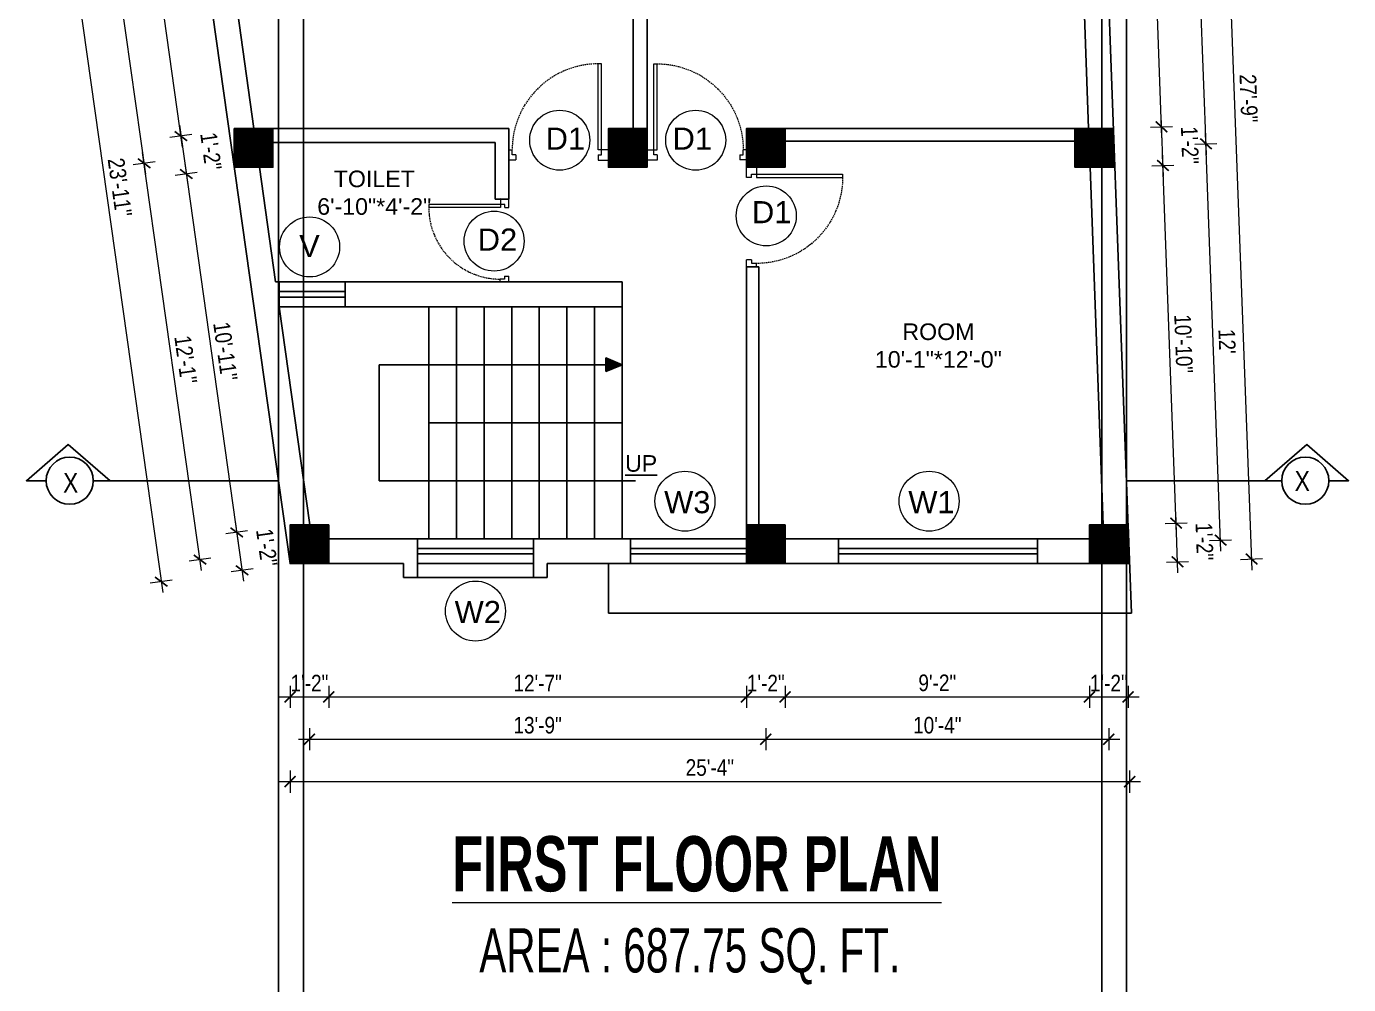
# Model space of a CAD drawing. Header units: inches. Extents: x -5142662 to -4941318, y -3361958 to -3160563.
# Drawn here: x -5002306.5 to -5001827.8, y -3262114.7 to -3261767.8 of the extents above; entities that cross this region are included whole.
import ezdxf

# ---------------------------------------------------------------- set-up
doc = ezdxf.new("R2010")
doc.units = ezdxf.units.IN
doc.header["$LTSCALE"] = 2
doc.header["$MEASUREMENT"] = 0
doc.header["$PDMODE"] = 34
doc.linetypes.add('HIDDEN', pattern=[0.375, 0.25, -0.125])
doc.layers.get('0').update_dxf_attribs({"linetype": 'CONTINUOUS'})
doc.layers.get('DEFPOINTS').update_dxf_attribs({"color": 141, "linetype": 'CONTINUOUS'})
doc.layers.add('A-Hatch', color=7, linetype='CONTINUOUS')
for name, color, linetype, lineweight in [('Annotate-Lite.w', 177, 'CONTINUOUS', 9), ('DIM 1-100', 4, 'CONTINUOUS', 13), ('Door-Window.w', 4, 'CONTINUOUS', 15), ('TEXT', 181, 'CONTINUOUS', 25), ('Text-100.w', 254, 'CONTINUOUS', 9)]:
    doc.layers.add(name, color=color, linetype=linetype, lineweight=lineweight)
doc.styles.add('ARAIL', font='ARIALN.TTF')
doc.styles.add('Arial', font='arial.ttf', dxfattribs={"width": 0.8, "height": 12})
doc.styles.add('arial.', font='arial.ttf')
doc.styles.add('gaurav', font='arial.ttf')
doc.styles.get("Standard").update_dxf_attribs({"font": 'ARIALN.TTF'})
doc.dimstyles.new('1 by 96', dxfattribs={"dimtxt": 6, "dimasz": 4, "dimexe": 4, "dimexo": 4, "dimgap": 2, "dimtad": 1, "dimdec": 0, "dimzin": 0, "dimdsep": 46, "dimlunit": 4, "dimtxsty": 'Standard', "dimblk": 'ARCHTICK', "dimcen": 0, "dimdle": 4, "dimadec": 0, "dimazin": 0, "dimtfac": 1, "dimtdec": 0, "dimtix": 1, "dimtofl": 0, "dimtmove": 1, "dimatfit": 3, "dimldrblk": 'ARCHTICK', "dimfxl": 4, "dimfxlon": 1, "dimtolj": 1, "dimtzin": 0, "dimlwd": -1, "dimlwe": -1, "dimarcsym": 0})

# ---------------------------------------------------------------- blocks, each defined once
blk = doc.blocks.new('3-0')
at = {"ltscale": 3}
for p, q in [((11063.05, 10097.68), (11065.97, 10099.9)), ((11065.25, 10097.81), (11066.71, 10098.92)), ((11065.97, 10099.9), (11066.71, 10098.92)), ((11063.05, 10097.68), (11064.53, 10095.73)), ((11065.99, 10096.84), (11064.53, 10095.73)), ((11065.99, 10096.84), (11065.25, 10097.81)), ((11085.5, 10074.13), (11110.32, 10092.96)), ((11086.24, 10073.15), (11111.05, 10091.97)), ((11111.05, 10091.97), (11110.32, 10092.96)), ((11084.04, 10073.02), (11082.57, 10071.91)), ((11082.57, 10071.91), (11084.79, 10068.98)), ((11084.04, 10073.02), (11084.78, 10072.04)), ((11084.78, 10072.04), (11086.24, 10073.15)), ((11084.79, 10068.98), (11087.72, 10071.2)), ((11086.24, 10073.15), (11085.5, 10074.13)), ((11087.72, 10071.2), (11086.24, 10073.15))]:
    blk.add_line(p, q, dxfattribs=at)
at = {"layer": 'Door-Window.w', "color": 9, "linetype": 'HIDDEN', "lineweight": 18}
blk.add_arc((11085.5, 10074.13), 31.16, 37.1906, 127.1465, dxfattribs=at)
blk = doc.blocks.new('_ArchTick')
at = {"color": 0, "linetype": 'ByBlock', "const_width": 0.15}
blk.add_lwpolyline([(-0.5, -0.5), (0.5, 0.5)], dxfattribs=at)
blk = doc.blocks.new('*D1599')
at = {"layer": 'DEFPOINTS', "color": 0, "ltscale": 0.5, "transparency": 16777216}
for p in [(-5002211.04, -3261962.28), (-5002197.04, -3261962.28), (-5002197.04, -3262010.57)]:
    blk.add_point(p, dxfattribs=at)
at = {"layer": 'DIM 1-100', "color": 0, "ltscale": 0.5, "transparency": 16777216}
for p, q in [((-5002211.04, -3262006.57), (-5002211.04, -3262014.57)), ((-5002197.04, -3262006.57), (-5002197.04, -3262014.57)), ((-5002215.04, -3262010.57), (-5002193.04, -3262010.57))]:
    blk.add_line(p, q, dxfattribs=at)
at = {"layer": 'DIM 1-100', "color": 0, "ltscale": 0.5, "transparency": 16777216, "xscale": 4, "yscale": 4, "zscale": 4, "rotation": 180}
blk.add_blockref('_ArchTick', (-5002211.04, -3262010.57), dxfattribs=at)
at = {"layer": 'DIM 1-100', "color": 0, "ltscale": 0.5, "transparency": 16777216, "xscale": 4, "yscale": 4, "zscale": 4}
blk.add_blockref('_ArchTick', (-5002197.04, -3262010.57), dxfattribs=at)
at = {"layer": 'DIM 1-100', "color": 0, "ltscale": 0.5, "transparency": 16777216, "insert": (-5002204.04, -3262005.56), "char_height": 6, "attachment_point": 5}
blk.add_mtext('\\A1;1\'-2"', dxfattribs=at)
blk = doc.blocks.new('*D1600')
at = {"layer": 'DEFPOINTS', "color": 0, "ltscale": 0.5, "transparency": 16777216}
for p in [(-5002197.04, -3261962.28), (-5002045.8, -3261962.28), (-5002045.8, -3262010.57)]:
    blk.add_point(p, dxfattribs=at)
at = {"layer": 'DIM 1-100', "color": 0, "ltscale": 0.5, "transparency": 16777216}
for p, q in [((-5002197.04, -3262006.57), (-5002197.04, -3262014.57)), ((-5002045.8, -3262006.57), (-5002045.8, -3262014.57)), ((-5002201.04, -3262010.57), (-5002041.8, -3262010.57))]:
    blk.add_line(p, q, dxfattribs=at)
at = {"layer": 'DIM 1-100', "color": 0, "ltscale": 0.5, "transparency": 16777216, "xscale": 4, "yscale": 4, "zscale": 4, "rotation": 180}
blk.add_blockref('_ArchTick', (-5002197.04, -3262010.57), dxfattribs=at)
at = {"layer": 'DIM 1-100', "color": 0, "ltscale": 0.5, "transparency": 16777216, "xscale": 4, "yscale": 4, "zscale": 4}
blk.add_blockref('_ArchTick', (-5002045.8, -3262010.57), dxfattribs=at)
at = {"layer": 'DIM 1-100', "color": 0, "ltscale": 0.5, "transparency": 16777216, "insert": (-5002121.42, -3262005.56), "char_height": 6, "attachment_point": 5}
blk.add_mtext('\\A1;12\'-7"', dxfattribs=at)
blk = doc.blocks.new('*D1601')
at = {"layer": 'DEFPOINTS', "color": 0, "ltscale": 0.5, "transparency": 16777216}
for p in [(-5002045.8, -3261962.28), (-5002031.8, -3261962.28), (-5002031.8, -3262010.57)]:
    blk.add_point(p, dxfattribs=at)
at = {"layer": 'DIM 1-100', "color": 0, "ltscale": 0.5, "transparency": 16777216}
for p, q in [((-5002045.8, -3262006.57), (-5002045.8, -3262014.57)), ((-5002031.8, -3262006.57), (-5002031.8, -3262014.57)), ((-5002049.8, -3262010.57), (-5002027.8, -3262010.57))]:
    blk.add_line(p, q, dxfattribs=at)
at = {"layer": 'DIM 1-100', "color": 0, "ltscale": 0.5, "transparency": 16777216, "xscale": 4, "yscale": 4, "zscale": 4, "rotation": 180}
blk.add_blockref('_ArchTick', (-5002045.8, -3262010.57), dxfattribs=at)
at = {"layer": 'DIM 1-100', "color": 0, "ltscale": 0.5, "transparency": 16777216, "xscale": 4, "yscale": 4, "zscale": 4}
blk.add_blockref('_ArchTick', (-5002031.8, -3262010.57), dxfattribs=at)
at = {"layer": 'DIM 1-100', "color": 0, "ltscale": 0.5, "transparency": 16777216, "insert": (-5002038.8, -3262005.56), "char_height": 6, "attachment_point": 5}
blk.add_mtext('\\A1;1\'-2"', dxfattribs=at)
blk = doc.blocks.new('*D1602')
at = {"layer": 'DEFPOINTS', "color": 0, "ltscale": 0.5, "transparency": 16777216}
for p in [(-5002031.8, -3261962.28), (-5001921.57, -3261962.28), (-5001921.57, -3262010.57)]:
    blk.add_point(p, dxfattribs=at)
at = {"layer": 'DIM 1-100', "color": 0, "ltscale": 0.5, "transparency": 16777216}
for p, q in [((-5002031.8, -3262006.57), (-5002031.8, -3262014.57)), ((-5001921.57, -3262006.57), (-5001921.57, -3262014.57)), ((-5002035.8, -3262010.57), (-5001917.57, -3262010.57))]:
    blk.add_line(p, q, dxfattribs=at)
at = {"layer": 'DIM 1-100', "color": 0, "ltscale": 0.5, "transparency": 16777216, "xscale": 4, "yscale": 4, "zscale": 4, "rotation": 180}
blk.add_blockref('_ArchTick', (-5002031.8, -3262010.57), dxfattribs=at)
at = {"layer": 'DIM 1-100', "color": 0, "ltscale": 0.5, "transparency": 16777216, "xscale": 4, "yscale": 4, "zscale": 4}
blk.add_blockref('_ArchTick', (-5001921.57, -3262010.57), dxfattribs=at)
at = {"layer": 'DIM 1-100', "color": 0, "ltscale": 0.5, "transparency": 16777216, "insert": (-5001976.69, -3262005.51), "char_height": 6, "attachment_point": 5}
blk.add_mtext('\\A1;9\'-2"', dxfattribs=at)
blk = doc.blocks.new('*D1603')
at = {"layer": 'DEFPOINTS', "color": 0, "ltscale": 0.5, "transparency": 16777216}
for p in [(-5001921.57, -3261962.28), (-5001907.57, -3261962.28), (-5001907.57, -3262010.57)]:
    blk.add_point(p, dxfattribs=at)
at = {"layer": 'DIM 1-100', "color": 0, "ltscale": 0.5, "transparency": 16777216}
for p, q in [((-5001921.57, -3262006.57), (-5001921.57, -3262014.57)), ((-5001907.57, -3262006.57), (-5001907.57, -3262014.57)), ((-5001925.57, -3262010.57), (-5001903.57, -3262010.57))]:
    blk.add_line(p, q, dxfattribs=at)
at = {"layer": 'DIM 1-100', "color": 0, "ltscale": 0.5, "transparency": 16777216, "xscale": 4, "yscale": 4, "zscale": 4, "rotation": 180}
blk.add_blockref('_ArchTick', (-5001921.57, -3262010.57), dxfattribs=at)
at = {"layer": 'DIM 1-100', "color": 0, "ltscale": 0.5, "transparency": 16777216, "xscale": 4, "yscale": 4, "zscale": 4}
blk.add_blockref('_ArchTick', (-5001907.57, -3262010.57), dxfattribs=at)
at = {"layer": 'DIM 1-100', "color": 0, "ltscale": 0.5, "transparency": 16777216, "insert": (-5001914.57, -3262005.56), "char_height": 6, "attachment_point": 5}
blk.add_mtext('\\A1;1\'-2"', dxfattribs=at)
blk = doc.blocks.new('*D1534')
at = {"layer": 'DEFPOINTS', "color": 0, "ltscale": 0.5, "transparency": 16777216}
for p in [(-5002266.51, -3261694.49), (-5002249.11, -3261692.04), (-5002231.25, -3261804.78)]:
    blk.add_point(p, dxfattribs=at)
at = {"layer": 'DIM 1-100', "color": 0, "ltscale": 0.5, "transparency": 16777216}
for p, q in [((-5002250.03, -3261811.46), (-5002267.06, -3261690.53)), ((-5002262.54, -3261693.93), (-5002270.47, -3261695.05)), ((-5002246.62, -3261806.94), (-5002254.55, -3261808.06))]:
    blk.add_line(p, q, dxfattribs=at)
at = {"layer": 'DIM 1-100', "color": 0, "ltscale": 0.5, "transparency": 16777216, "xscale": 4, "yscale": 4, "zscale": 4}
for p, rotation in [((-5002266.51, -3261694.49), 98.01894551890366), ((-5002250.58, -3261807.5), 278.0189455189036)]:
    blk.add_blockref('_ArchTick', p, dxfattribs=dict(at, rotation=rotation))
at = {"layer": 'DIM 1-100', "color": 0, "ltscale": 0.5, "transparency": 16777216, "insert": (-5002253.53, -3261750.29), "char_height": 6, "attachment_point": 5, "rotation": 278.0189}
blk.add_mtext('\\A1;9\'-6"', dxfattribs=at)
blk = doc.blocks.new('*D1536')
at = {"layer": 'DEFPOINTS', "color": 0, "ltscale": 0.5, "transparency": 16777216}
for p in [(-5002231.25, -3261804.78), (-5002231.25, -3261818.78), (-5002248.65, -3261821.23)]:
    blk.add_point(p, dxfattribs=at)
at = {"layer": 'DIM 1-100', "color": 0, "ltscale": 0.5, "transparency": 16777216}
for p, q in [((-5002251.14, -3261803.54), (-5002248.09, -3261825.19)), ((-5002246.62, -3261806.94), (-5002254.55, -3261808.06)), ((-5002244.69, -3261820.67), (-5002252.61, -3261821.79))]:
    blk.add_line(p, q, dxfattribs=at)
at = {"layer": 'DIM 1-100', "color": 0, "ltscale": 0.5, "transparency": 16777216, "xscale": 4, "yscale": 4, "zscale": 4}
for p, rotation in [((-5002250.58, -3261807.5), 98.01894551890366), ((-5002248.65, -3261821.23), 278.0189455189036)]:
    blk.add_blockref('_ArchTick', p, dxfattribs=dict(at, rotation=rotation))
at = {"layer": 'DIM 1-100', "color": 0, "ltscale": 0.5, "transparency": 16777216, "insert": (-5002239.69, -3261812.97), "char_height": 6, "attachment_point": 5, "rotation": 278.0189}
blk.add_mtext('\\A1;1\'-2"', dxfattribs=at)
blk = doc.blocks.new('*D1537')
at = {"layer": 'DEFPOINTS', "color": 0, "ltscale": 0.5, "transparency": 16777216}
for p in [(-5002231.25, -3261818.78), (-5002211.04, -3261948.28), (-5002230.37, -3261951)]:
    blk.add_point(p, dxfattribs=at)
at = {"layer": 'DIM 1-100', "color": 0, "ltscale": 0.5, "transparency": 16777216}
for p, q in [((-5002244.69, -3261820.67), (-5002252.61, -3261821.79)), ((-5002249.21, -3261817.27), (-5002229.81, -3261954.96)), ((-5002226.41, -3261950.44), (-5002234.33, -3261951.56))]:
    blk.add_line(p, q, dxfattribs=at)
at = {"layer": 'DIM 1-100', "color": 0, "ltscale": 0.5, "transparency": 16777216, "xscale": 4, "yscale": 4, "zscale": 4}
for p, rotation in [((-5002248.65, -3261821.23), 98.01894551890366), ((-5002230.37, -3261951), 278.0189455189036)]:
    blk.add_blockref('_ArchTick', p, dxfattribs=dict(at, rotation=rotation))
at = {"layer": 'DIM 1-100', "color": 0, "ltscale": 0.5, "transparency": 16777216, "insert": (-5002234.5, -3261885.41), "char_height": 6, "attachment_point": 5, "rotation": 278.0189}
blk.add_mtext('\\A1;10\'-11"', dxfattribs=at)
blk = doc.blocks.new('*D1538')
at = {"layer": 'DEFPOINTS', "color": 0, "ltscale": 0.5, "transparency": 16777216}
for p in [(-5002211.04, -3261948.28), (-5002211.04, -3261962.28), (-5002228.43, -3261964.73)]:
    blk.add_point(p, dxfattribs=at)
at = {"layer": 'DIM 1-100', "color": 0, "ltscale": 0.5, "transparency": 16777216}
for p, q in [((-5002230.93, -3261947.04), (-5002227.88, -3261968.69)), ((-5002226.41, -3261950.44), (-5002234.33, -3261951.56)), ((-5002224.47, -3261964.17), (-5002232.4, -3261965.29))]:
    blk.add_line(p, q, dxfattribs=at)
at = {"layer": 'DIM 1-100', "color": 0, "ltscale": 0.5, "transparency": 16777216, "xscale": 4, "yscale": 4, "zscale": 4}
for p, rotation in [((-5002230.37, -3261951), 98.01894551890366), ((-5002228.43, -3261964.73), 278.0189455189036)]:
    blk.add_blockref('_ArchTick', p, dxfattribs=dict(at, rotation=rotation))
at = {"layer": 'DIM 1-100', "color": 0, "ltscale": 0.5, "transparency": 16777216, "insert": (-5002219.47, -3261956.47), "char_height": 6, "attachment_point": 5, "rotation": 278.0189}
blk.add_mtext('\\A1;1\'-2"', dxfattribs=at)
blk = doc.blocks.new('*D1539')
at = {"layer": 'DEFPOINTS', "color": 0, "ltscale": 0.5, "transparency": 16777216}
for p in [(-5002224.25, -3261811.78), (-5002263.88, -3261817.36), (-5002204.04, -3261955.28)]:
    blk.add_point(p, dxfattribs=at)
at = {"layer": 'DIM 1-100', "color": 0, "ltscale": 0.5, "transparency": 16777216}
for p, q in [((-5002243.11, -3261964.82), (-5002264.44, -3261813.4)), ((-5002259.92, -3261816.8), (-5002267.84, -3261817.92)), ((-5002239.7, -3261960.3), (-5002247.63, -3261961.42))]:
    blk.add_line(p, q, dxfattribs=at)
at = {"layer": 'DIM 1-100', "color": 0, "ltscale": 0.5, "transparency": 16777216, "xscale": 4, "yscale": 4, "zscale": 4}
for p, rotation in [((-5002263.88, -3261817.36), 98.01894551876403), ((-5002243.66, -3261960.86), 278.018945518764)]:
    blk.add_blockref('_ArchTick', p, dxfattribs=dict(at, rotation=rotation))
at = {"layer": 'DIM 1-100', "color": 0, "ltscale": 0.5, "transparency": 16777216, "insert": (-5002248.81, -3261888.41), "char_height": 6, "attachment_point": 5, "rotation": 278.0189}
blk.add_mtext('\\A1;12\'-1"', dxfattribs=at)
blk = doc.blocks.new('*D1540')
at = {"layer": 'DEFPOINTS', "color": 0, "ltscale": 0.5, "transparency": 16777216}
for p in [(-5002242.11, -3261685.04), (-5002281.74, -3261690.62), (-5002224.25, -3261811.78)]:
    blk.add_point(p, dxfattribs=at)
at = {"layer": 'DIM 1-100', "color": 0, "ltscale": 0.5, "transparency": 16777216}
for p, q in [((-5002263.32, -3261821.32), (-5002282.29, -3261686.66)), ((-5002277.77, -3261690.06), (-5002285.7, -3261691.18)), ((-5002259.92, -3261816.8), (-5002267.84, -3261817.92))]:
    blk.add_line(p, q, dxfattribs=at)
at = {"layer": 'DIM 1-100', "color": 0, "ltscale": 0.5, "transparency": 16777216, "xscale": 4, "yscale": 4, "zscale": 4}
for p, rotation in [((-5002281.74, -3261690.62), 98.01894551877214), ((-5002263.88, -3261817.36), 278.0189455187721)]:
    blk.add_blockref('_ArchTick', p, dxfattribs=dict(at, rotation=rotation))
at = {"layer": 'DIM 1-100', "color": 0, "ltscale": 0.5, "transparency": 16777216, "insert": (-5002267.79, -3261753.28), "char_height": 6, "attachment_point": 5, "rotation": 278.0189}
blk.add_mtext('\\A1;10\'-8"', dxfattribs=at)
blk = doc.blocks.new('*D1541')
at = {"layer": 'DEFPOINTS', "color": 0, "ltscale": 0.5, "transparency": 16777216}
for p in [(-5002251.08, -3261678.04), (-5002211.04, -3261962.28), (-5002257.71, -3261968.85)]:
    blk.add_point(p, dxfattribs=at)
at = {"layer": 'DIM 1-100', "color": 0, "ltscale": 0.5, "transparency": 16777216}
for p, q in [((-5002298.31, -3261680.65), (-5002257.15, -3261972.82)), ((-5002293.79, -3261684.05), (-5002301.71, -3261685.17)), ((-5002253.75, -3261968.3), (-5002261.67, -3261969.41))]:
    blk.add_line(p, q, dxfattribs=at)
at = {"layer": 'DIM 1-100', "color": 0, "ltscale": 0.5, "transparency": 16777216, "xscale": 4, "yscale": 4, "zscale": 4}
for p, rotation in [((-5002297.75, -3261684.61), 98.01894551889016), ((-5002257.71, -3261968.85), 278.0189455188902)]:
    blk.add_blockref('_ArchTick', p, dxfattribs=dict(at, rotation=rotation))
at = {"layer": 'DIM 1-100', "color": 0, "ltscale": 0.5, "transparency": 16777216, "insert": (-5002272.72, -3261826.03), "char_height": 6, "attachment_point": 5, "rotation": 278.0189}
blk.add_mtext('\\A1;23\'-11"', dxfattribs=at)
blk = doc.blocks.new('*D1542')
at = {"layer": 'DEFPOINTS', "color": 0, "ltscale": 0.5, "transparency": 16777216}
for p in [(-5002204.04, -3261955.28), (-5002038.8, -3261955.28), (-5002038.8, -3262025.91)]:
    blk.add_point(p, dxfattribs=at)
at = {"layer": 'DIM 1-100', "color": 0, "ltscale": 0.5, "transparency": 16777216}
for p, q in [((-5002204.04, -3262021.91), (-5002204.04, -3262029.91)), ((-5002038.8, -3262021.91), (-5002038.8, -3262029.91)), ((-5002208.04, -3262025.91), (-5002034.8, -3262025.91))]:
    blk.add_line(p, q, dxfattribs=at)
at = {"layer": 'DIM 1-100', "color": 0, "ltscale": 0.5, "transparency": 16777216, "xscale": 4, "yscale": 4, "zscale": 4, "rotation": 180}
blk.add_blockref('_ArchTick', (-5002204.04, -3262025.91), dxfattribs=at)
at = {"layer": 'DIM 1-100', "color": 0, "ltscale": 0.5, "transparency": 16777216, "xscale": 4, "yscale": 4, "zscale": 4}
blk.add_blockref('_ArchTick', (-5002038.8, -3262025.91), dxfattribs=at)
at = {"layer": 'DIM 1-100', "color": 0, "ltscale": 0.5, "transparency": 16777216, "insert": (-5002121.42, -3262020.85), "char_height": 6, "attachment_point": 5}
blk.add_mtext('\\A1;13\'-9"', dxfattribs=at)
blk = doc.blocks.new('*D1543')
at = {"layer": 'DEFPOINTS', "color": 0, "ltscale": 0.5, "transparency": 16777216}
for p in [(-5002038.8, -3261955.28), (-5001914.57, -3261955.3), (-5001914.57, -3262025.91)]:
    blk.add_point(p, dxfattribs=at)
at = {"layer": 'DIM 1-100', "color": 0, "ltscale": 0.5, "transparency": 16777216}
for p, q in [((-5002038.8, -3262021.91), (-5002038.8, -3262029.91)), ((-5001914.57, -3262021.91), (-5001914.57, -3262029.91)), ((-5002042.8, -3262025.91), (-5001910.57, -3262025.91))]:
    blk.add_line(p, q, dxfattribs=at)
at = {"layer": 'DIM 1-100', "color": 0, "ltscale": 0.5, "transparency": 16777216, "xscale": 4, "yscale": 4, "zscale": 4, "rotation": 180}
blk.add_blockref('_ArchTick', (-5002038.8, -3262025.91), dxfattribs=at)
at = {"layer": 'DIM 1-100', "color": 0, "ltscale": 0.5, "transparency": 16777216, "xscale": 4, "yscale": 4, "zscale": 4}
blk.add_blockref('_ArchTick', (-5001914.57, -3262025.91), dxfattribs=at)
at = {"layer": 'DIM 1-100', "color": 0, "ltscale": 0.5, "transparency": 16777216, "insert": (-5001976.69, -3262020.85), "char_height": 6, "attachment_point": 5}
blk.add_mtext('\\A1;10\'-4"', dxfattribs=at)
blk = doc.blocks.new('*D1544')
at = {"layer": 'DEFPOINTS', "color": 0, "ltscale": 0.5, "transparency": 16777216}
for p in [(-5002211.04, -3261962.28), (-5001907.06, -3261962.28), (-5001907.06, -3262041.25)]:
    blk.add_point(p, dxfattribs=at)
at = {"layer": 'DIM 1-100', "color": 0, "ltscale": 0.5, "transparency": 16777216}
for p, q in [((-5002215.04, -3262041.25), (-5001903.06, -3262041.25)), ((-5002211.04, -3262037.25), (-5002211.04, -3262045.25)), ((-5001907.06, -3262037.25), (-5001907.06, -3262045.25))]:
    blk.add_line(p, q, dxfattribs=at)
at = {"layer": 'DIM 1-100', "color": 0, "ltscale": 0.5, "transparency": 16777216, "xscale": 4, "yscale": 4, "zscale": 4, "rotation": 180}
blk.add_blockref('_ArchTick', (-5002211.04, -3262041.25), dxfattribs=at)
at = {"layer": 'DIM 1-100', "color": 0, "ltscale": 0.5, "transparency": 16777216, "xscale": 4, "yscale": 4, "zscale": 4}
blk.add_blockref('_ArchTick', (-5001907.06, -3262041.25), dxfattribs=at)
at = {"layer": 'DIM 1-100', "color": 0, "ltscale": 0.5, "transparency": 16777216, "insert": (-5002059.05, -3262036.18), "char_height": 6, "attachment_point": 5}
blk.add_mtext('\\A1;25\'-4"', dxfattribs=at)
blk = doc.blocks.new('*D1545')
at = {"layer": 'DEFPOINTS', "color": 0, "ltscale": 0.5, "transparency": 16777216}
for p in [(-5001907.57, -3261948.28), (-5001890.2, -3261947.64), (-5001907.06, -3261962.28)]:
    blk.add_point(p, dxfattribs=at)
at = {"layer": 'DIM 1-100', "color": 0, "ltscale": 0.5, "transparency": 16777216}
for p, q in [((-5001889.54, -3261965.64), (-5001890.35, -3261943.64)), ((-5001894.2, -3261947.79), (-5001886.21, -3261947.49)), ((-5001893.68, -3261961.79), (-5001885.69, -3261961.49))]:
    blk.add_line(p, q, dxfattribs=at)
at = {"layer": 'DIM 1-100', "color": 0, "ltscale": 0.5, "transparency": 16777216, "xscale": 4, "yscale": 4, "zscale": 4}
for p, rotation in [((-5001890.2, -3261947.64), 92.11435361987118), ((-5001889.69, -3261961.64), 272.1143536198712)]:
    blk.add_blockref('_ArchTick', p, dxfattribs=dict(at, rotation=rotation))
at = {"layer": 'DIM 1-100', "color": 0, "ltscale": 0.5, "transparency": 16777216, "insert": (-5001879.93, -3261954.27), "char_height": 6, "attachment_point": 5, "rotation": 272.1144}
blk.add_mtext('\\A1;1\'-2"', dxfattribs=at)
blk = doc.blocks.new('*D1546')
at = {"layer": 'DEFPOINTS', "color": 0, "ltscale": 0.5, "transparency": 16777216}
for p in [(-5001912.87, -3261818.78), (-5001894.99, -3261818.12), (-5001907.57, -3261948.28)]:
    blk.add_point(p, dxfattribs=at)
at = {"layer": 'DIM 1-100', "color": 0, "ltscale": 0.5, "transparency": 16777216}
for p, q in [((-5001890.06, -3261951.64), (-5001895.13, -3261814.12)), ((-5001898.98, -3261818.27), (-5001890.99, -3261817.97)), ((-5001894.2, -3261947.79), (-5001886.21, -3261947.49))]:
    blk.add_line(p, q, dxfattribs=at)
at = {"layer": 'DIM 1-100', "color": 0, "ltscale": 0.5, "transparency": 16777216, "xscale": 4, "yscale": 4, "zscale": 4}
for p, rotation in [((-5001894.99, -3261818.12), 92.11435361988038), ((-5001890.2, -3261947.64), 272.1143536198803)]:
    blk.add_blockref('_ArchTick', p, dxfattribs=dict(at, rotation=rotation))
at = {"layer": 'DIM 1-100', "color": 0, "ltscale": 0.5, "transparency": 16777216, "insert": (-5001887.54, -3261882.69), "char_height": 6, "attachment_point": 5, "rotation": 272.1144}
blk.add_mtext('\\A1;10\'-10"', dxfattribs=at)
blk = doc.blocks.new('*D1547')
at = {"layer": 'DEFPOINTS', "color": 0, "ltscale": 0.5, "transparency": 16777216}
for p in [(-5001912.87, -3261804.78), (-5001895.5, -3261804.14), (-5001912.87, -3261818.78)]:
    blk.add_point(p, dxfattribs=at)
at = {"layer": 'DIM 1-100', "color": 0, "ltscale": 0.5, "transparency": 16777216}
for p, q in [((-5001894.84, -3261822.12), (-5001895.65, -3261800.14)), ((-5001899.5, -3261804.29), (-5001891.51, -3261803.99)), ((-5001898.98, -3261818.27), (-5001890.99, -3261817.97))]:
    blk.add_line(p, q, dxfattribs=at)
at = {"layer": 'DIM 1-100', "color": 0, "ltscale": 0.5, "transparency": 16777216, "xscale": 4, "yscale": 4, "zscale": 4}
for p, rotation in [((-5001895.5, -3261804.14), 92.11435361988038), ((-5001894.99, -3261818.12), 272.1143536198803)]:
    blk.add_blockref('_ArchTick', p, dxfattribs=dict(at, rotation=rotation))
at = {"layer": 'DIM 1-100', "color": 0, "ltscale": 0.5, "transparency": 16777216, "insert": (-5001885.23, -3261810.76), "char_height": 6, "attachment_point": 5, "rotation": 272.1144}
blk.add_mtext('\\A1;1\'-2"', dxfattribs=at)
blk = doc.blocks.new('*D1548')
at = {"layer": 'DEFPOINTS', "color": 0, "ltscale": 0.5, "transparency": 16777216}
for p in [(-5001919.36, -3261645.1), (-5001901.4, -3261644.43), (-5001912.87, -3261804.78)]:
    blk.add_point(p, dxfattribs=at)
at = {"layer": 'DIM 1-100', "color": 0, "ltscale": 0.5, "transparency": 16777216}
for p, q in [((-5001895.35, -3261808.14), (-5001901.55, -3261640.44)), ((-5001905.4, -3261644.58), (-5001897.4, -3261644.29)), ((-5001899.5, -3261804.29), (-5001891.51, -3261803.99))]:
    blk.add_line(p, q, dxfattribs=at)
at = {"layer": 'DIM 1-100', "color": 0, "ltscale": 0.5, "transparency": 16777216, "xscale": 4, "yscale": 4, "zscale": 4}
for p, rotation in [((-5001901.4, -3261644.43), 92.11435361988038), ((-5001895.5, -3261804.14), 272.1143536198803)]:
    blk.add_blockref('_ArchTick', p, dxfattribs=dict(at, rotation=rotation))
at = {"layer": 'DIM 1-100', "color": 0, "ltscale": 0.5, "transparency": 16777216, "insert": (-5001893.39, -3261724.1), "char_height": 6, "attachment_point": 5, "rotation": 272.1144}
blk.add_mtext('\\A1;13\'-4"', dxfattribs=at)
blk = doc.blocks.new('*D1550')
at = {"layer": 'DEFPOINTS', "color": 0, "ltscale": 0.5, "transparency": 16777216}
for p in [(-5001879.4, -3261810.29), (-5001919.87, -3261811.78), (-5001914.57, -3261955.28)]:
    blk.add_point(p, dxfattribs=at)
at = {"layer": 'DIM 1-100', "color": 0, "ltscale": 0.5, "transparency": 16777216}
for p, q in [((-5001873.96, -3261957.78), (-5001879.55, -3261806.29)), ((-5001883.4, -3261810.43), (-5001875.41, -3261810.14)), ((-5001878.1, -3261953.93), (-5001870.11, -3261953.64))]:
    blk.add_line(p, q, dxfattribs=at)
at = {"layer": 'DIM 1-100', "color": 0, "ltscale": 0.5, "transparency": 16777216, "xscale": 4, "yscale": 4, "zscale": 4}
for p, rotation in [((-5001879.4, -3261810.29), 92.11435361966569), ((-5001874.1, -3261953.79), 272.1143536196657)]:
    blk.add_blockref('_ArchTick', p, dxfattribs=dict(at, rotation=rotation))
at = {"layer": 'DIM 1-100', "color": 0, "ltscale": 0.5, "transparency": 16777216, "insert": (-5001871.74, -3261881.85), "char_height": 6, "attachment_point": 5, "rotation": 272.1144}
blk.add_mtext("\\A1;12'", dxfattribs=at)
blk = doc.blocks.new('*D1551')
at = {"layer": 'DEFPOINTS', "color": 0, "ltscale": 0.5, "transparency": 16777216}
for p in [(-5001926.36, -3261638.1), (-5001885.82, -3261636.6), (-5001919.87, -3261811.78)]:
    blk.add_point(p, dxfattribs=at)
at = {"layer": 'DIM 1-100', "color": 0, "ltscale": 0.5, "transparency": 16777216}
for p, q in [((-5001879.26, -3261814.28), (-5001885.96, -3261632.6)), ((-5001889.81, -3261636.75), (-5001881.82, -3261636.45)), ((-5001883.4, -3261810.43), (-5001875.41, -3261810.14))]:
    blk.add_line(p, q, dxfattribs=at)
at = {"layer": 'DIM 1-100', "color": 0, "ltscale": 0.5, "transparency": 16777216, "xscale": 4, "yscale": 4, "zscale": 4}
for p, rotation in [((-5001885.82, -3261636.6), 92.11435361967179), ((-5001879.4, -3261810.29), 272.1143536196718)]:
    blk.add_blockref('_ArchTick', p, dxfattribs=dict(at, rotation=rotation))
at = {"layer": 'DIM 1-100', "color": 0, "ltscale": 0.5, "transparency": 16777216, "insert": (-5001877.55, -3261723.26), "char_height": 6, "attachment_point": 5, "rotation": 272.1144}
blk.add_mtext('\\A1;14\'-6"', dxfattribs=at)
blk = doc.blocks.new('*D1552')
at = {"layer": 'DEFPOINTS', "color": 0, "ltscale": 0.5, "transparency": 16777216}
for p in [(-5001919.36, -3261629.03), (-5001875.18, -3261627.4), (-5001907.06, -3261962.28)]:
    blk.add_point(p, dxfattribs=at)
at = {"layer": 'DIM 1-100', "color": 0, "ltscale": 0.5, "transparency": 16777216}
for p, q in [((-5001862.73, -3261964.65), (-5001875.33, -3261623.4)), ((-5001879.18, -3261627.55), (-5001871.19, -3261627.25)), ((-5001866.88, -3261960.8), (-5001858.88, -3261960.5))]:
    blk.add_line(p, q, dxfattribs=at)
at = {"layer": 'DIM 1-100', "color": 0, "ltscale": 0.5, "transparency": 16777216, "xscale": 4, "yscale": 4, "zscale": 4}
for p, rotation in [((-5001875.18, -3261627.4), 92.11435361988767), ((-5001862.88, -3261960.65), 272.1143536198877)]:
    blk.add_blockref('_ArchTick', p, dxfattribs=dict(at, rotation=rotation))
at = {"layer": 'DIM 1-100', "color": 0, "ltscale": 0.5, "transparency": 16777216, "insert": (-5001863.97, -3261793.84), "char_height": 6, "attachment_point": 5, "rotation": 272.1144}
blk.add_mtext('\\A1;27\'-9"', dxfattribs=at)

msp = doc.modelspace()

# ---------------------------------------------------------------- hatches: boundary and pattern name
at = {"layer": 'A-Hatch', "ltscale": 0.5}
h = msp.add_hatch(dxfattribs=at)
h.set_pattern_fill('ANSI31', color=256)
h.set_pattern_definition([(45, (89201.46079, -3399.30867), (-0.0883883476483, 0.0883883476483), [])])
h.paths.add_polyline_path([(-5002217.25, -3261804.78), (-5002231.25, -3261804.78), (-5002231.25, -3261818.78), (-5002217.25, -3261818.78)])
h = msp.add_hatch(dxfattribs=at)
h.set_pattern_fill('ANSI31', color=256)
h.set_pattern_definition([(45, (89336.91249, -3399.30867), (-0.0883883476483, 0.0883883476483), [])])
h.paths.add_polyline_path([(-5002081.8, -3261804.78), (-5002095.8, -3261804.78), (-5002095.8, -3261818.78), (-5002081.8, -3261818.78)])
h = msp.add_hatch(dxfattribs=at)
h.set_pattern_fill('ANSI31', color=256)
h.set_pattern_definition([(45, (89386.91249, -3399.30867), (-0.0883883476483, 0.0883883476483), [])])
h.paths.add_polyline_path([(-5002031.8, -3261804.78), (-5002045.8, -3261804.78), (-5002045.8, -3261818.78), (-5002031.8, -3261818.78)])
h = msp.add_hatch(dxfattribs=at)
h.set_pattern_fill('ANSI31', color=256)
h.set_pattern_definition([(45, (89505.84206, -3399.30867), (-0.0883883476483, 0.0883883476483), [])])
h.paths.add_polyline_path([(-5001912.87, -3261804.78), (-5001926.87, -3261804.78), (-5001926.87, -3261818.78), (-5001912.87, -3261818.78)])
h = msp.add_hatch(dxfattribs=at)
h.set_pattern_fill('ANSI31', color=256)
h.set_pattern_definition([(45, (89163.73709, -3112.05004), (-0.0883883476483, 0.0883883476483), [])])
h.paths.add_polyline_path([(-5002096.72, -3261887.77), (-5002096.72, -3261892.79), (-5002090.8, -3261890.28)])
h = msp.add_hatch(dxfattribs=at)
h.set_pattern_fill('ANSI31', color=256)
h.set_pattern_definition([(45, (89221.67679, -3542.80867), (-0.0883883476483, 0.0883883476483), [])])
h.paths.add_polyline_path([(-5002197.04, -3261948.28), (-5002211.04, -3261948.28), (-5002211.04, -3261962.28), (-5002197.04, -3261962.28)])
h = msp.add_hatch(dxfattribs=at)
h.set_pattern_fill('ANSI31', color=256)
h.set_pattern_definition([(45, (89386.91249, -3542.80867), (-0.0883883476483, 0.0883883476483), [])])
h.paths.add_polyline_path([(-5002031.8, -3261948.28), (-5002045.8, -3261948.28), (-5002045.8, -3261962.28), (-5002031.8, -3261962.28)])
h = msp.add_hatch(dxfattribs=at)
h.set_pattern_fill('ANSI31', color=256)
h.set_pattern_definition([(45, (89511.14067, -3542.82772), (-0.0883883476483, 0.0883883476483), [])])
h.paths.add_polyline_path([(-5001907.57, -3261948.3), (-5001921.57, -3261948.3), (-5001921.57, -3261962.3), (-5001907.57, -3261962.3)])

# ---------------------------------------------------------------- linework, layer by layer
at = {"ltscale": 0.5}
for p, q in [((-5001921.88, -3261804.78), (-5001927.77, -3261645.1)), ((-5002081.8, -3261809.28), (-5002081.8, -3261662.32)), ((-5002086.8, -3261804.78), (-5002086.8, -3261669.1)), ((-5002240.02, -3261692.04), (-5002224.14, -3261804.78)), ((-5002217.25, -3261804.78), (-5002131.8, -3261804.78)), ((-5002131.8, -3261830.28), (-5002131.8, -3261804.78)), ((-5002045.8, -3261804.78), (-5001921.88, -3261804.78)), ((-5002045.8, -3261809.28), (-5002045.8, -3261804.78)), ((-5002217.25, -3261809.78), (-5002136.8, -3261809.78)), ((-5002136.8, -3261830.28), (-5002136.8, -3261809.78)), ((-5002031.8, -3261809.28), (-5001926.87, -3261809.28)), ((-5002222.16, -3261818.78), (-5002216.32, -3261860.28)), ((-5001916.58, -3261948.3), (-5001921.36, -3261818.78)), ((-5002131.8, -3261830.28), (-5002136.8, -3261830.28)), ((-5002045.8, -3261953.28), (-5002045.8, -3261854.78)), ((-5002045.8, -3261854.78), (-5002041.3, -3261854.78)), ((-5002041.3, -3261948.28), (-5002041.3, -3261854.78)), ((-5002216.32, -3261860.28), (-5002090.8, -3261860.28)), ((-5002215.05, -3261869.28), (-5002215.05, -3261860.28)), ((-5002191.05, -3261863.78), (-5002215.05, -3261863.78)), ((-5002191.05, -3261869.28), (-5002191.05, -3261860.28)), ((-5002090.8, -3261860.28), (-5002090.8, -3261869.28)), ((-5002191.05, -3261865.78), (-5002215.05, -3261865.78)), ((-5002215.05, -3261869.28), (-5002203.92, -3261948.28)), ((-5002215.05, -3261869.28), (-5002090.8, -3261869.28)), ((-5002160.8, -3261911.28), (-5002160.8, -3261869.28)), ((-5002150.8, -3261911.28), (-5002150.8, -3261869.28)), ((-5002140.8, -3261911.28), (-5002140.8, -3261869.28)), ((-5002130.8, -3261911.28), (-5002130.8, -3261869.28)), ((-5002120.8, -3261911.28), (-5002120.8, -3261869.28)), ((-5002110.8, -3261911.28), (-5002110.8, -3261869.28)), ((-5002100.8, -3261911.28), (-5002100.8, -3261869.28)), ((-5002090.8, -3261911.28), (-5002090.8, -3261869.28)), ((-5002090.8, -3261890.28), (-5002096.72, -3261887.77)), ((-5002096.72, -3261887.77), (-5002096.72, -3261892.79)), ((-5002178.73, -3261932.28), (-5002178.73, -3261890.28)), ((-5002178.73, -3261890.28), (-5002096.72, -3261890.28)), ((-5002090.8, -3261890.28), (-5002096.72, -3261892.79)), ((-5002160.8, -3261953.28), (-5002160.8, -3261911.28)), ((-5002160.8, -3261911.28), (-5002090.8, -3261911.28)), ((-5002150.8, -3261953.28), (-5002150.8, -3261911.28)), ((-5002140.8, -3261953.28), (-5002140.8, -3261911.28)), ((-5002130.8, -3261953.28), (-5002130.8, -3261911.28)), ((-5002120.8, -3261953.28), (-5002120.8, -3261911.28)), ((-5002110.8, -3261953.28), (-5002110.8, -3261911.28)), ((-5002100.8, -3261953.28), (-5002100.8, -3261911.28)), ((-5002090.8, -3261953.28), (-5002090.8, -3261911.28)), ((-5002085.96, -3261932.28), (-5002178.73, -3261932.28)), ((-5001907.57, -3261948.28), (-5001906.39, -3261980.28)), ((-5002197.04, -3261953.28), (-5002045.8, -3261953.28)), ((-5002164.92, -3261962.28), (-5002164.92, -3261953.28)), ((-5002122.92, -3261962.28), (-5002122.92, -3261953.28)), ((-5002087.8, -3261953.28), (-5002087.8, -3261962.28)), ((-5002031.8, -3261953.28), (-5001921.57, -3261953.28)), ((-5002012.43, -3261962.28), (-5002012.43, -3261953.28)), ((-5001940.43, -3261962.28), (-5001940.43, -3261953.28)), ((-5002122.92, -3261956.78), (-5002164.92, -3261956.78)), ((-5002122.92, -3261958.78), (-5002164.92, -3261958.78)), ((-5002087.8, -3261956.78), (-5002045.82, -3261956.78)), ((-5002087.8, -3261958.78), (-5002045.8, -3261958.78)), ((-5002012.43, -3261956.78), (-5001940.43, -3261956.78)), ((-5002012.43, -3261958.78), (-5001940.43, -3261958.78)), ((-5002169.92, -3261962.28), (-5002197.04, -3261962.28)), ((-5002169.92, -3261962.28), (-5002169.92, -3261967.28)), ((-5002164.92, -3261967.28), (-5002164.92, -3261962.28)), ((-5002122.92, -3261962.28), (-5002122.92, -3261967.28)), ((-5002117.92, -3261967.28), (-5002117.92, -3261962.28)), ((-5002095.8, -3261980.28), (-5002095.8, -3261962.28)), ((-5002169.92, -3261967.28), (-5002164.92, -3261967.28)), ((-5002122.92, -3261967.28), (-5002164.92, -3261967.28)), ((-5002122.92, -3261967.28), (-5002117.92, -3261967.28)), ((-5001906.39, -3261980.28), (-5002095.8, -3261980.28))]:
    msp.add_line(p, q, dxfattribs=at)
for p in [(-5002215.26, -3262493.07), (-5002206.17, -3262493.07), (-5001917.16, -3262493.4), (-5001908.16, -3262493.07)]:
    msp.add_xline(p, (0, 1), dxfattribs=at)
for points in [[(-5002045.8, -3261962.28), (-5001907.06, -3261962.28), (-5001919.36, -3261629.03), (-5002045.8, -3261647.71)], [(-5002081.8, -3261653.03), (-5002251.08, -3261678.04), (-5002211.04, -3261962.28), (-5002197.04, -3261962.28)], [(-5002164.92, -3261962.28), (-5002122.92, -3261962.28)], [(-5002117.92, -3261962.28), (-5002045.84, -3261962.28)]]:
    msp.add_lwpolyline(points, dxfattribs=at)
for points in [[(-5002231.25, -3261804.78), (-5002217.25, -3261804.78), (-5002217.25, -3261818.78), (-5002231.25, -3261818.78)], [(-5002095.8, -3261804.78), (-5002081.8, -3261804.78), (-5002081.8, -3261818.78), (-5002095.8, -3261818.78)], [(-5002045.8, -3261804.78), (-5002031.8, -3261804.78), (-5002031.8, -3261818.78), (-5002045.8, -3261818.78)], [(-5001926.87, -3261804.78), (-5001912.87, -3261804.78), (-5001912.87, -3261818.78), (-5001926.87, -3261818.78)], [(-5002211.04, -3261948.28), (-5002197.04, -3261948.28), (-5002197.04, -3261962.28), (-5002211.04, -3261962.28)], [(-5002045.8, -3261948.28), (-5002031.8, -3261948.28), (-5002031.8, -3261962.28), (-5002045.8, -3261962.28)], [(-5001921.57, -3261948.28), (-5001907.57, -3261948.28), (-5001907.57, -3261962.28), (-5001921.57, -3261962.28)]]:
    msp.add_lwpolyline(points, close=True, dxfattribs=at)
at = {"layer": 'Annotate-Lite.w', "ltscale": 0.005}
for centre in [(-5002113.42, -3261808.98), (-5002064.18, -3261808.98), (-5002038.61, -3261836.4), (-5002137.18, -3261845.52), (-5002203.97, -3261847.64), (-5002068.05, -3261939.71), (-5001979.64, -3261939.71), (-5002143.92, -3261979.48)]:
    msp.add_circle(centre, 10.86, dxfattribs=at)
at = {"layer": 'TEXT'}
for points in [[(-5002299.37, -3261932.28), (-5002306.51, -3261932.28), (-5002291.37, -3261919.19), (-5002276.23, -3261932.28)], [(-5001834.91, -3261932.28), (-5001827.77, -3261932.28), (-5001842.91, -3261919.19), (-5001858.05, -3261932.28)], [(-5002215.26, -3261932.28), (-5002282.3, -3261932.28)], [(-5001908.16, -3261932.28), (-5001851.98, -3261932.28)]]:
    msp.add_lwpolyline(points, dxfattribs=at)
for centre in [(-5002290.84, -3261932.28), (-5001843.44, -3261932.28)]:
    msp.add_circle(centre, 8.53, dxfattribs=at)

# ---------------------------------------------------------------- block references
at = {"layer": 'Door-Window.w', "linetype": 'ByBlock'}
for p, xscale, yscale, zscale, rotation in [((-5000775.24, -3276729.9), 0.999791003999291, 0.9997910037636757, 0.9997910039624013, 52.80940477362314), ((-5003402.36, -3276729.9), -0.9997910039992908, 0.9997910037636757, 0.9997910039624013, 307.1905952263768), ((-5016959.53, -3260498.22), -0.9997910039992909, 0.9997910037636757, 0.9997910039624013, 217.1905952263769), ((-4989702.24, -3260746.37), 0.8331589851548311, 0.8331589852459729, 0.8331589850765497, 142.7330628721138)]:
    msp.add_blockref('3-0', p, dxfattribs=dict(at, xscale=xscale, yscale=yscale, zscale=zscale, rotation=rotation))

# ---------------------------------------------------------------- texts
at = {"layer": 'Annotate-Lite.w', "ltscale": 0.005, "char_height": 8, "style": 'gaurav'}
for s, insert, attachment_point in [('D1', (-5002118.51, -3261804.42), 1), ('D1', (-5002058.26, -3261804.42), 3), ('D1', (-5002043.8, -3261839.04), 7), ('V', (-5002207.76, -3261851.29), 7), ('D2', (-5002143.1, -3261840.97), 1), ('W3', (-5002075.59, -3261936.06), 1), ('W1', (-5001987.18, -3261936.06), 1), ('W2', (-5002151.46, -3261975.83), 1)]:
    msp.add_mtext_dynamic_manual_height_columns(s, width=8, gutter_width=100, heights=[0], dxfattribs=dict(at, insert=insert, attachment_point=attachment_point))
at = {"layer": 'TEXT', "lineweight": -2, "char_height": 6, "attachment_point": 5, "style": 'arial.'}
for s, insert in [('TOILET\\P6\'-10"*4\'-2"', (-5002180.56, -3261828.03)), ('ROOM\\P10\'-1"*12\'-0"', (-5001976.29, -3261883.38))]:
    msp.add_mtext_dynamic_manual_height_columns(s, width=45.7314, gutter_width=30, heights=[0], dxfattribs=dict(at, insert=insert))
at = {"layer": 'TEXT', "lineweight": -2, "insert": (-5002083.93, -3261926.07), "char_height": 6, "width": 26.6739, "attachment_point": 5, "style": 'arial.'}
msp.add_mtext('{\\LUP}', dxfattribs=at)
at = {"layer": 'TEXT', "char_height": 7.2, "style": 'ARAIL'}
for insert, attachment_point in [((-5002287.75, -3261929.44), 3), ((-5001847.28, -3261928.78), 1)]:
    msp.add_mtext_dynamic_manual_height_columns('X', width=125.4648, gutter_width=90, heights=[0], dxfattribs=dict(at, insert=insert, attachment_point=attachment_point))
at = {"layer": 'Text-100.w', "insert": (-5002066.32, -3262061), "char_height": 20, "width": 569.1024, "attachment_point": 2, "style": 'Arial'}
msp.add_mtext('\\A1;{\\fArial Narrow|b1|i0|c0|p34;\\L FIRST FLOOR PLAN\\P\\fArial Narrow|b0|i0|c0|p34;\\H0.8x;\\lAREA : 687.75 SQ. FT.\\H1.02306x; }', dxfattribs=at)

# ---------------------------------------------------------------- dimensions: what is measured, and where the dimension line sits
at = {"layer": 'DIM 1-100', "ltscale": 0.5}
for p1, p2, distance, picture, middle in [((-5001907.06, -3261962.28), (-5001919.36, -3261629.03), -44.21, '*D1552', (-5001863.97, -3261793.84)), ((-5002251.08, -3261678.04), (-5002211.04, -3261962.28), -47.13, '*D1541', (-5002272.72, -3261826.03)), ((-5001914.57, -3261955.28), (-5001919.87, -3261811.78), -40.5, '*D1550', (-5001871.74, -3261881.85)), ((-5002204.04, -3261955.28), (-5002224.25, -3261811.78), 40.02, '*D1539', (-5002248.81, -3261888.41))]:
    dim = msp.add_aligned_dim(p1=p1, p2=p2, distance=distance, dimstyle='1 by 96', dxfattribs=at)
    dim.commit()
    dim.dimension.update_dxf_attribs({"geometry": picture, "text_midpoint": middle})
for base, p1, p2, angle, picture, middle in [((-5001885.82, -3261636.6), (-5001919.87, -3261811.78), (-5001926.36, -3261638.1), 272.1144, '*D1551', (-5001877.55, -3261723.26)), ((-5001901.4, -3261644.43), (-5001912.87, -3261804.78), (-5001919.36, -3261645.1), 272.1144, '*D1548', (-5001893.39, -3261724.1)), ((-5002281.74, -3261690.62), (-5002224.25, -3261811.78), (-5002242.11, -3261685.04), 278.0189, '*D1540', (-5002267.79, -3261753.28)), ((-5002266.51, -3261694.49), (-5002231.25, -3261804.78), (-5002249.11, -3261692.04), 278.0189, '*D1534', (-5002253.53, -3261750.29)), ((-5001894.99, -3261818.12), (-5001907.57, -3261948.28), (-5001912.87, -3261818.78), 272.1144, '*D1546', (-5001887.54, -3261882.69)), ((-5002230.37, -3261951), (-5002231.25, -3261818.78), (-5002211.04, -3261948.28), 278.0189, '*D1537', (-5002234.5, -3261885.41))]:
    dim = msp.add_linear_dim(base=base, p1=p1, p2=p2, angle=angle, dimstyle='1 by 96', dxfattribs=at)
    dim.commit()
    dim.dimension.update_dxf_attribs({"geometry": picture, "text_midpoint": middle})
for base, p1, p2, angle, picture, middle, dimtype in [((-5001895.5, -3261804.14), (-5001912.87, -3261818.78), (-5001912.87, -3261804.78), 272.1144, '*D1547', (-5001890.24, -3261810.94), 160), ((-5002248.65, -3261821.23), (-5002231.25, -3261804.78), (-5002231.25, -3261818.78), 278.0189, '*D1536', (-5002244.65, -3261813.67), 160), ((-5001890.2, -3261947.64), (-5001907.06, -3261962.28), (-5001907.57, -3261948.28), 92.1144, '*D1545', (-5001884.94, -3261954.45), 161), ((-5002228.43, -3261964.73), (-5002211.04, -3261948.28), (-5002211.04, -3261962.28), 278.0189, '*D1538', (-5002224.44, -3261957.17), 160)]:
    dim = msp.add_linear_dim(base=base, p1=p1, p2=p2, angle=angle, dimstyle='1 by 96', dxfattribs=at)
    dim.commit()
    dim.dimension.update_dxf_attribs({"geometry": picture, "text_midpoint": middle, "dimtype": dimtype})
for base, p1, p2, picture, middle in [((-5002038.8, -3262025.91), (-5002204.04, -3261955.28), (-5002038.8, -3261955.28), '*D1542', (-5002121.42, -3262020.85)), ((-5001914.57, -3262025.91), (-5002038.8, -3261955.28), (-5001914.57, -3261955.3), '*D1543', (-5001976.69, -3262020.85)), ((-5001907.06, -3262041.25), (-5002211.04, -3261962.28), (-5001907.06, -3261962.28), '*D1544', (-5002059.05, -3262036.18)), ((-5002045.8, -3262010.57), (-5002197.04, -3261962.28), (-5002045.8, -3261962.28), '*D1600', (-5002121.42, -3262005.56)), ((-5001921.57, -3262010.57), (-5002031.8, -3261962.28), (-5001921.57, -3261962.28), '*D1602', (-5001976.69, -3262005.51))]:
    dim = msp.add_linear_dim(base=base, p1=p1, p2=p2, dimstyle='1 by 96', dxfattribs=at)
    dim.commit()
    dim.dimension.update_dxf_attribs({"geometry": picture, "text_midpoint": middle})
for base, p1, p2, picture, middle in [((-5002197.04, -3262010.57), (-5002211.04, -3261962.28), (-5002197.04, -3261962.28), '*D1599', (-5002204.04, -3262010.57)), ((-5002031.8, -3262010.57), (-5002045.8, -3261962.28), (-5002031.8, -3261962.28), '*D1601', (-5002038.8, -3262010.57)), ((-5001907.57, -3262010.57), (-5001921.57, -3261962.28), (-5001907.57, -3261962.28), '*D1603', (-5001914.57, -3262010.57))]:
    dim = msp.add_linear_dim(base=base, p1=p1, p2=p2, dimstyle='1 by 96', dxfattribs=at)
    dim.commit()
    dim.dimension.update_dxf_attribs({"geometry": picture, "text_midpoint": middle, "dimtype": 160})

doc.saveas('drawing.dxf')
